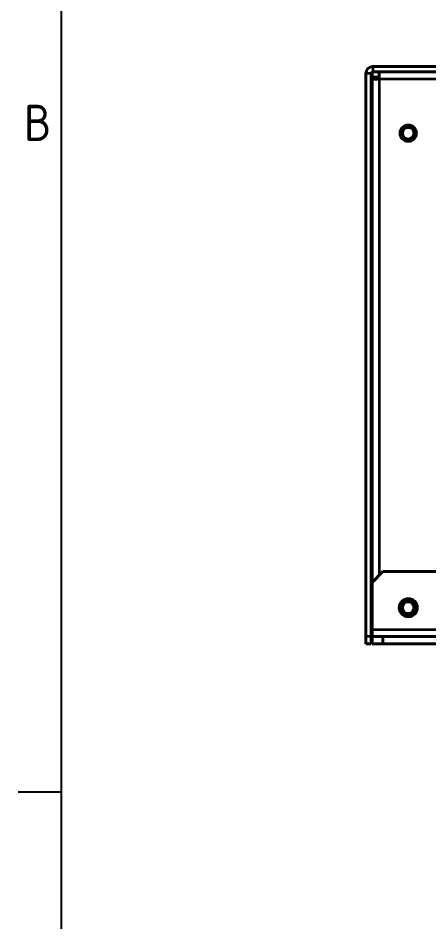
# Model space of a CAD drawing. Header units: millimetres. Extents: x 0 to 2100, y 0 to 1485.
# Drawn here: x 38 to 151.7, y 335.3 to 585.8 of the extents above; entities that cross this region are included whole.
import ezdxf

# ---------------------------------------------------------------- set-up
doc = ezdxf.new("R2010")
doc.units = ezdxf.units.MM
doc.header["$LTSCALE"] = 5
doc.layers.get('0').update_dxf_attribs({"color": 3, "lineweight": 25})
for name, color, linetype, lineweight in [('가시적인 것(ISO)', 3, 'Continuous', 40), ('가시적인 좁은 것(ISO)', 3, 'Continuous', 35), ('경계(ISO)', 7, 'Continuous', 25)]:
    doc.layers.add(name, color=color, linetype=linetype, lineweight=lineweight)
doc.styles.add('문자 텍스트_PSTEK_POSCO', font='isocp.shx')

# ---------------------------------------------------------------- blocks, each defined once
blk = doc.blocks.new('경계 Default Border')
at = {"layer": '경계(ISO)'}
blk.add_line((10, 74.25), (7.6, 74.25), dxfattribs=at)
at = {"layer": '경계(ISO)', "flags": 128}
blk.add_lwpolyline([(10, 10), (10, 287), (410, 287), (410, 10), (10, 10)], dxfattribs=at)
at = {"layer": '경계(ISO)', "color": 2, "insert": (7.919, 110.356), "char_height": 2, "attachment_point": 7, "style": '문자 텍스트_PSTEK_POSCO'}
blk.add_mtext('B', dxfattribs=at)

msp = doc.modelspace()

# ---------------------------------------------------------------- linework, layer by layer
at = {"layer": '가시적인 것(ISO)'}
for p, q in [((136.254, 572.396), (520.754, 572.396)), ((134.254, 570.396), (134.254, 414.396)), ((135.754, 414.396), (135.754, 570.396)), ((136.004, 569.396), (136.004, 570.829)), ((136.004, 569.396), (138.004, 569.396)), ((136.004, 569.396), (136.004, 569.296)), ((136.004, 569.296), (137.504, 569.296)), ((136.004, 568.896), (136.004, 569.296)), ((136.004, 429.396), (136.004, 568.896)), ((136.004, 568.896), (138.004, 568.896)), ((520.754, 570.896), (136.254, 570.896)), ((137.504, 569.396), (137.504, 569.296)), ((137.504, 569.296), (137.504, 568.896)), ((138.004, 570.896), (138.004, 570.832)), ((138.004, 570.832), (138.004, 568.896)), ((136.004, 429.396), (139.004, 432.396)), ((195.004, 432.396), (139.004, 432.396)), ((136.004, 429.396), (136.004, 416.396)), ((136.004, 416.396), (136.004, 414.396)), ((134.254, 412.396), (134.254, 414.396)), ((135.754, 414.396), (135.754, 412.396)), ((139.004, 414.396), (136.004, 414.396)), ((136.004, 414.396), (136.004, 412.396)), ((139.004, 412.396), (139.004, 414.396)), ((518.004, 414.396), (139.004, 414.396)), ((134.254, 412.396), (135.754, 412.396)), ((136.004, 412.396), (139.004, 412.396)), ((518.004, 412.396), (139.004, 412.396))]:
    msp.add_line(p, q, dxfattribs=at)
for centre, radius in [((146.004, 553.896), 2.25), ((146.004, 553.896), 1.621), ((146.004, 422.396), 2.5), ((146.004, 422.396), 2.1), ((146.004, 422.396), 1.621)]:
    msp.add_circle(centre, radius, dxfattribs=at)
for radius in [2, 0.5]:
    msp.add_arc((136.254, 570.396), radius, 90, 180, dxfattribs=at)
at = {"layer": '가시적인 좁은 것(ISO)'}
for p, q in [((136.254, 572.396), (136.254, 570.896)), ((135.754, 570.396), (134.254, 570.396)), ((519.004, 568.896), (138.004, 568.896)), ((138.004, 568.896), (138.004, 431.396)), ((136.004, 416.396), (198.004, 416.396)), ((135.754, 414.396), (134.254, 414.396))]:
    msp.add_line(p, q, dxfattribs=at)
for centre, start, end in [((146.004, 553.896), 350, 260), ((146.004, 422.396), 10, 280)]:
    msp.add_arc(centre, 2, start, end, dxfattribs=at)

# ---------------------------------------------------------------- block references
at = {"xscale": 5, "yscale": 5, "zscale": 5}
msp.add_blockref('경계 Default Border', (0, 0), dxfattribs=at)

doc.saveas('drawing.dxf')
